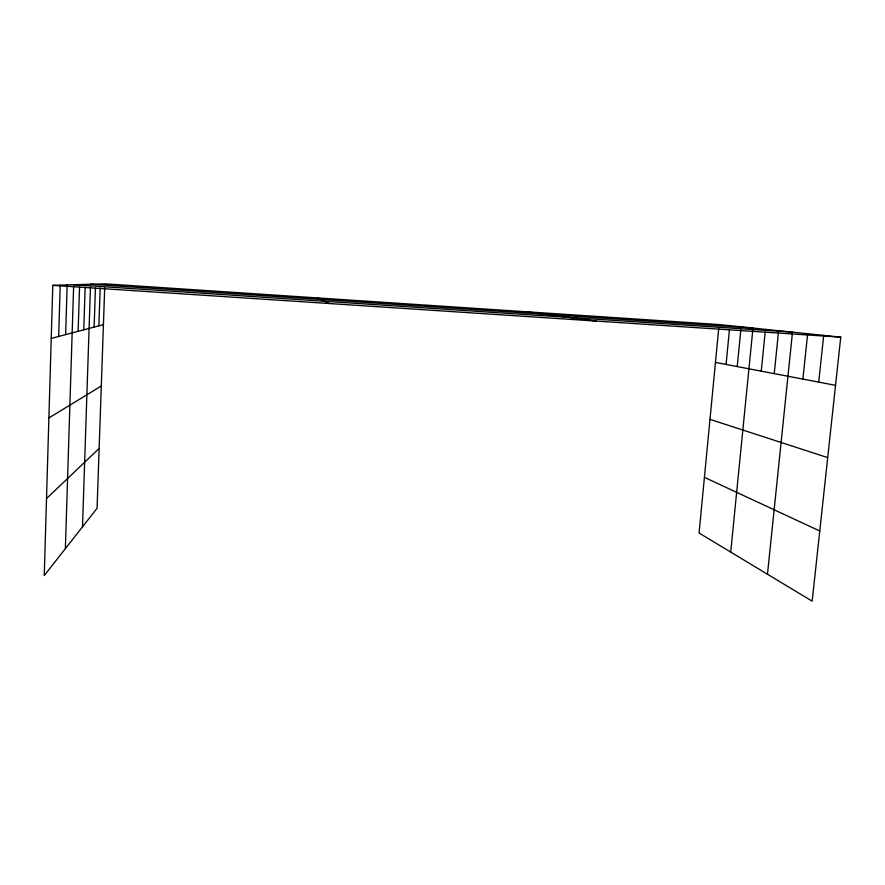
<?xml version="1.0" encoding="UTF-8"?>
<svg xmlns="http://www.w3.org/2000/svg" width="885" height="885" viewBox="0 0 885 885"><rect width="100%" height="100%" fill="white"/><g stroke="black" fill="none" stroke-linecap="round" stroke-linejoin="round"><path stroke-width="1.33" d="M718.697 328.601L699.073 533.013L812.164 601.181L840.75 337.152L719.085 324.541L104.839 283.82L52.79 285.357L44.25 575.571L97.073 508.278L104.695 287.902M58.664 336.455L60.213 285.136M65.634 334.618L67.16 284.926M65.368 548.667L73.632 286.109M78.134 331.322L79.628 284.561M83.765 329.828L85.159 287.149M82.504 526.841L90.458 287.005M94.12 327.096L95.436 288.123M98.888 325.835L100.182 288.012M726.076 364.432L729.45 329.662M737.216 366.556L740.856 329.563M730.711 552.085L752.98 328.047L90.547 284.24M761.255 371.147L765.193 332.041M774.242 373.625L778.623 330.713M767.472 574.243L792.374 333.479M802.883 379.101L807.651 333.711M818.714 382.121L823.703 335.382M46.518 498.565L99.142 448.43M48.885 417.941L101.299 385.993M51.219 338.424L103.423 324.64M73.676 284.738L792.506 332.152M52.79 285.357L840.75 337.152M525.956 311.741L596.479 321.089M715.456 362.408L835.528 385.329M709.98 419.357L827.707 457.611M704.416 477.358L819.764 530.989M317.35 297.913L329.076 303.511"/></g></svg>
